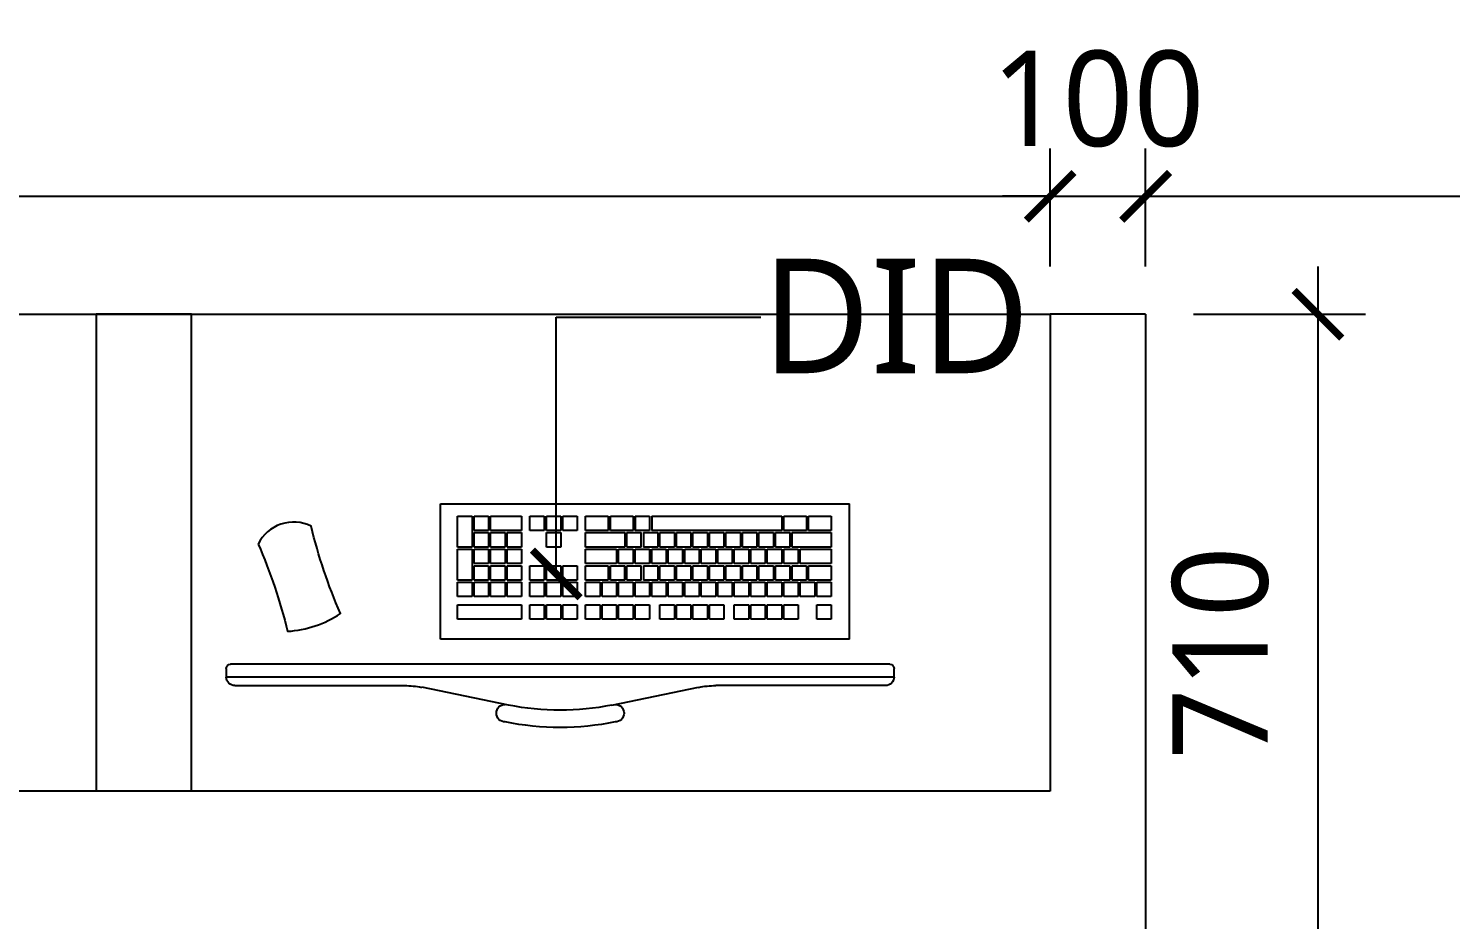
# Model space of a CAD drawing. Header units: metres. Extents: x 11578468 to 47831421, y -58341524 to -14256839.
# Drawn here: x 23882007 to 23883497, y -29107927 to -29106993 of the extents above; entities that cross this region are included whole.
import ezdxf

# ---------------------------------------------------------------- set-up
doc = ezdxf.new("R2010")
doc.units = ezdxf.units.M
doc.header["$LTSCALE"] = 50
doc.header["$MEASUREMENT"] = 0
doc.layers.get('0').update_dxf_attribs({"linetype": 'CONTINUOUS'})
doc.layers.get('DEFPOINTS').update_dxf_attribs({"linetype": 'CONTINUOUS'})
for name, color, linetype in [('04_FUR', 6, 'CONTINUOUS'), ('TEX', 7, 'CONTINUOUS'), ('wall', 3, 'CONTINUOUS'), ('家具', 251, 'CONTINUOUS')]:
    doc.layers.add(name, color=color, linetype=linetype)
doc.styles.add('HY 울릉도 L', font='malgun.ttf')
doc.styles.add('JT1', font='malgun.ttf')
doc.dimstyles.new('사본 50', dxfattribs={"dimscale": 50, "dimtxt": 2, "dimasz": 1, "dimexe": 1, "dimexo": 1, "dimgap": 1, "dimtad": 1, "dimdec": 0, "dimrnd": 0.05, "dimdsep": 46, "dimlunit": 6, "dimtxsty": 'HY 울릉도 L', "dimblk": 'ARCHTICK', "dimcen": 2.5, "dimdle": 1, "dimclrd": 133, "dimclre": 133, "dimclrt": 30, "dimadec": 0, "dimazin": 0, "dimtfac": 1, "dimtdec": 0, "dimtix": 1, "dimtmove": 2, "dimatfit": 3, "dimldrblk": 'ARCHTICK', "dimfxl": 1, "dimlwd": -1, "dimlwe": -1, "dimarcsym": 0})

# ---------------------------------------------------------------- blocks, each defined once
blk = doc.blocks.new('_ArchTick')
at = {"color": 0, "linetype": 'ByBlock', "const_width": 0.15}
blk.add_lwpolyline([(-0.5, -0.5), (0.5, 0.5)], dxfattribs=at)
blk = doc.blocks.new('*D1537')
at = {"layer": 'DEFPOINTS', "color": 0, "ltscale": 10, "transparency": 16777216}
for p in [(23883177.7, -29107292.3), (23883177.7, -29108002.3), (23883358.2, -29108002.3)]:
    blk.add_point(p, dxfattribs=at)
at = {"layer": 'wall', "color": 133, "ltscale": 10, "transparency": 16777216}
for p, q in [((23883358.2, -29107242.3), (23883358.2, -29108052.3)), ((23883227.7, -29107292.3), (23883408.2, -29107292.3)), ((23883227.7, -29108002.3), (23883408.2, -29108002.3))]:
    blk.add_line(p, q, dxfattribs=at)
at = {"layer": 'wall', "color": 133, "ltscale": 10, "transparency": 16777216, "xscale": 50, "yscale": 50, "zscale": 50}
for p, rotation in [((23883358.2, -29107292.3), 90), ((23883358.2, -29108002.3), 270)]:
    blk.add_blockref('_ArchTick', p, dxfattribs=dict(at, rotation=rotation))
at = {"layer": 'wall', "color": 30, "ltscale": 10, "transparency": 16777216, "insert": (23883256.3, -29107647.3), "char_height": 100, "attachment_point": 5, "rotation": 90, "style": 'HY 울릉도 L'}
blk.add_mtext('710', dxfattribs=at)
blk = doc.blocks.new('*D1558')
at = {"layer": 'DEFPOINTS', "color": 0, "ltscale": 10, "transparency": 16777216}
for p in [(23883077.7, -29107168.7), (23880354.1, -29107292.3), (23883077.7, -29107292.3)]:
    blk.add_point(p, dxfattribs=at)
at = {"layer": 'wall', "color": 133, "ltscale": 10, "transparency": 16777216}
for p, q in [((23880354.1, -29107242.3), (23880354.1, -29107118.7)), ((23883077.7, -29107242.3), (23883077.7, -29107118.7)), ((23880304.1, -29107168.7), (23883127.7, -29107168.7))]:
    blk.add_line(p, q, dxfattribs=at)
at = {"layer": 'wall', "color": 133, "ltscale": 10, "transparency": 16777216, "xscale": 50, "yscale": 50, "zscale": 50, "rotation": 180}
blk.add_blockref('_ArchTick', (23880354.1, -29107168.7), dxfattribs=at)
at = {"layer": 'wall', "color": 133, "ltscale": 10, "transparency": 16777216, "xscale": 50, "yscale": 50, "zscale": 50}
blk.add_blockref('_ArchTick', (23883077.7, -29107168.7), dxfattribs=at)
at = {"layer": 'wall', "color": 30, "ltscale": 10, "transparency": 16777216, "insert": (23881715.9, -29107058.6), "char_height": 100, "attachment_point": 5, "style": 'HY 울릉도 L'}
blk.add_mtext('2,724', dxfattribs=at)
blk = doc.blocks.new('*D1559')
at = {"layer": 'DEFPOINTS', "color": 0, "ltscale": 10, "transparency": 16777216}
for p in [(23883177.7, -29107168.7), (23883077.7, -29107292.3), (23883177.7, -29107292.3)]:
    blk.add_point(p, dxfattribs=at)
at = {"layer": 'wall', "color": 133, "ltscale": 10, "transparency": 16777216}
for p, q in [((23883077.7, -29107242.3), (23883077.7, -29107118.7)), ((23883177.7, -29107242.3), (23883177.7, -29107118.7)), ((23883077.7, -29107168.7), (23883027.7, -29107168.7)), ((23883077.7, -29107168.7), (23883177.7, -29107168.7)), ((23883177.7, -29107168.7), (23883227.7, -29107168.7))]:
    blk.add_line(p, q, dxfattribs=at)
at = {"layer": 'wall', "color": 133, "ltscale": 10, "transparency": 16777216, "xscale": 50, "yscale": 50, "zscale": 50}
blk.add_blockref('_ArchTick', (23883077.7, -29107168.7), dxfattribs=at)
at = {"layer": 'wall', "color": 133, "ltscale": 10, "transparency": 16777216, "xscale": 50, "yscale": 50, "zscale": 50, "rotation": 180}
blk.add_blockref('_ArchTick', (23883177.7, -29107168.7), dxfattribs=at)
at = {"layer": 'wall', "color": 30, "ltscale": 10, "transparency": 16777216, "insert": (23883127.7, -29107066.8), "char_height": 100, "attachment_point": 5, "style": 'HY 울릉도 L'}
blk.add_mtext('100', dxfattribs=at)
blk = doc.blocks.new('*D1560')
at = {"layer": 'DEFPOINTS', "color": 0, "ltscale": 10, "transparency": 16777216}
for p in [(23884627.7, -29107168.7), (23883177.7, -29107292.3), (23884627.7, -29107402.3)]:
    blk.add_point(p, dxfattribs=at)
at = {"layer": 'wall', "color": 133, "ltscale": 10, "transparency": 16777216}
for p, q in [((23883177.7, -29107242.3), (23883177.7, -29107118.7)), ((23884627.7, -29107352.3), (23884627.7, -29107118.7)), ((23883127.7, -29107168.7), (23884677.7, -29107168.7))]:
    blk.add_line(p, q, dxfattribs=at)
at = {"layer": 'wall', "color": 133, "ltscale": 10, "transparency": 16777216, "xscale": 50, "yscale": 50, "zscale": 50, "rotation": 180}
blk.add_blockref('_ArchTick', (23883177.7, -29107168.7), dxfattribs=at)
at = {"layer": 'wall', "color": 133, "ltscale": 10, "transparency": 16777216, "xscale": 50, "yscale": 50, "zscale": 50}
blk.add_blockref('_ArchTick', (23884627.7, -29107168.7), dxfattribs=at)
at = {"layer": 'wall', "color": 30, "ltscale": 10, "transparency": 16777216, "insert": (23883902.7, -29107058.4), "char_height": 100, "attachment_point": 5, "style": 'HY 울릉도 L'}
blk.add_mtext('1,450', dxfattribs=at)
blk = doc.blocks.new('374982739')
for p, q in [((23848107.6, -29101178.4), (23848107.6, -29101356.3)), ((23848116.6, -29101169.4), (23848116.6, -29101169.4)), ((23848116.6, -29101169.4), (23848125.6, -29101169.4)), ((23848130.1, -29101173.9), (23848130.1, -29101864.9)), ((23848156.4, -29101216.2), (23848298.1, -29101216.2)), ((23848156.4, -29101216.2), (23848156.4, -29101644.8)), ((23848298.1, -29101644.8), (23848298.1, -29101216.2)), ((23848177.1, -29101235.2), (23848177.1, -29101250.4)), ((23848192.2, -29101235.2), (23848177.1, -29101235.2)), ((23848192.2, -29101250.4), (23848192.2, -29101235.2)), ((23848200.9, -29101235.2), (23848200.9, -29101250.4)), ((23848216, -29101235.2), (23848200.9, -29101235.2)), ((23848216, -29101250.4), (23848216, -29101235.2)), ((23848218.2, -29101235.2), (23848218.2, -29101259)), ((23848233.3, -29101235.2), (23848218.2, -29101235.2)), ((23848233.3, -29101259), (23848233.3, -29101235.2)), ((23848235.5, -29101235.2), (23848235.5, -29101267.7)), ((23848250.7, -29101235.2), (23848235.5, -29101235.2)), ((23848250.7, -29101267.7), (23848250.7, -29101235.2)), ((23848252.8, -29101235.2), (23848252.8, -29101276.4)), ((23848268, -29101235.2), (23848252.8, -29101235.2)), ((23848268, -29101276.4), (23848268, -29101235.2)), ((23848270.1, -29101235.2), (23848270.1, -29101259)), ((23848285.3, -29101235.2), (23848270.1, -29101235.2)), ((23848285.3, -29101259), (23848285.3, -29101235.2)), ((23848177.1, -29101250.4), (23848192.2, -29101250.4)), ((23848200.9, -29101250.4), (23848216, -29101250.4)), ((23848216, -29101252.6), (23848200.9, -29101252.6)), ((23848200.9, -29101252.6), (23848200.9, -29101267.7)), ((23848216, -29101267.7), (23848216, -29101252.6)), ((23848177.1, -29101269.9), (23848177.1, -29101285)), ((23848192.2, -29101269.9), (23848177.1, -29101269.9)), ((23848192.2, -29101285), (23848192.2, -29101269.9)), ((23848200.9, -29101267.7), (23848216, -29101267.7)), ((23848216, -29101269.9), (23848200.9, -29101269.9)), ((23848200.9, -29101269.9), (23848200.9, -29101285)), ((23848216, -29101285), (23848216, -29101269.9)), ((23848218.2, -29101259), (23848233.3, -29101259)), ((23848218.2, -29101261.2), (23848218.2, -29101276.4)), ((23848233.3, -29101261.2), (23848218.2, -29101261.2)), ((23848233.3, -29101276.4), (23848233.3, -29101261.2)), ((23848235.5, -29101267.7), (23848250.7, -29101267.7)), ((23848235.5, -29101269.9), (23848235.5, -29101285)), ((23848250.7, -29101269.9), (23848235.5, -29101269.9)), ((23848250.7, -29101285), (23848250.7, -29101269.9)), ((23848270.1, -29101259), (23848285.3, -29101259)), ((23848270.1, -29101261.2), (23848270.1, -29101285)), ((23848285.3, -29101261.2), (23848270.1, -29101261.2)), ((23848285.3, -29101285), (23848285.3, -29101261.2)), ((23848177.1, -29101285), (23848192.2, -29101285)), ((23848200.9, -29101285), (23848216, -29101285)), ((23848218.2, -29101276.4), (23848233.3, -29101276.4)), ((23848218.2, -29101278.5), (23848218.2, -29101293.7)), ((23848233.3, -29101278.5), (23848218.2, -29101278.5)), ((23848233.3, -29101293.7), (23848233.3, -29101278.5)), ((23848235.5, -29101285), (23848250.7, -29101285)), ((23848252.8, -29101276.4), (23848268, -29101276.4)), ((23848252.8, -29101278.5), (23848252.8, -29101293.7)), ((23848268, -29101278.5), (23848252.8, -29101278.5)), ((23848268, -29101293.7), (23848268, -29101278.5)), ((23848270.1, -29101285), (23848285.3, -29101285)), ((23848177.1, -29101287.2), (23848177.1, -29101302.3)), ((23848192.2, -29101287.2), (23848177.1, -29101287.2)), ((23848192.2, -29101302.3), (23848192.2, -29101287.2)), ((23848200.9, -29101287.2), (23848200.9, -29101302.3)), ((23848216, -29101287.2), (23848200.9, -29101287.2)), ((23848216, -29101302.3), (23848216, -29101287.2)), ((23848218.2, -29101293.7), (23848233.3, -29101293.7)), ((23848218.2, -29101295.8), (23848218.2, -29101311)), ((23848233.3, -29101295.8), (23848218.2, -29101295.8)), ((23848233.3, -29101311), (23848233.3, -29101295.8)), ((23848235.5, -29101287.2), (23848235.5, -29101302.3)), ((23848250.7, -29101287.2), (23848235.5, -29101287.2)), ((23848250.7, -29101302.3), (23848250.7, -29101287.2)), ((23848252.8, -29101293.7), (23848268, -29101293.7)), ((23848252.8, -29101295.8), (23848252.8, -29101311)), ((23848268, -29101295.8), (23848252.8, -29101295.8)), ((23848268, -29101311), (23848268, -29101295.8)), ((23848270.1, -29101287.2), (23848270.1, -29101423.5)), ((23848285.3, -29101287.2), (23848270.1, -29101287.2)), ((23848285.3, -29101423.5), (23848285.3, -29101287.2)), ((23848177.1, -29101302.3), (23848192.2, -29101302.3)), ((23848177.1, -29101304.5), (23848177.1, -29101319.6)), ((23848192.2, -29101304.5), (23848177.1, -29101304.5)), ((23848192.2, -29101319.6), (23848192.2, -29101304.5)), ((23848200.9, -29101302.3), (23848216, -29101302.3)), ((23848216, -29101304.5), (23848200.9, -29101304.5)), ((23848200.9, -29101304.5), (23848200.9, -29101319.6)), ((23848216, -29101319.6), (23848216, -29101304.5)), ((23848218.2, -29101311), (23848233.3, -29101311)), ((23848218.2, -29101313.2), (23848218.2, -29101328.3)), ((23848233.3, -29101313.2), (23848218.2, -29101313.2)), ((23848233.3, -29101328.3), (23848233.3, -29101313.2)), ((23848235.5, -29101302.3), (23848250.7, -29101302.3)), ((23848250.7, -29101304.5), (23848235.5, -29101304.5)), ((23848235.5, -29101304.5), (23848235.5, -29101319.6)), ((23848250.7, -29101319.6), (23848250.7, -29101304.5)), ((23848252.8, -29101311), (23848268, -29101311)), ((23848252.8, -29101313.2), (23848252.8, -29101328.3)), ((23848268, -29101313.2), (23848252.8, -29101313.2)), ((23848268, -29101328.3), (23848268, -29101313.2)), ((23848177.1, -29101319.6), (23848192.2, -29101319.6)), ((23848177.1, -29101321.8), (23848177.1, -29101337)), ((23848192.2, -29101321.8), (23848177.1, -29101321.8)), ((23848192.2, -29101337), (23848192.2, -29101321.8)), ((23848200.9, -29101319.6), (23848216, -29101319.6)), ((23848216, -29101321.8), (23848200.9, -29101321.8)), ((23848200.9, -29101321.8), (23848200.9, -29101337)), ((23848216, -29101337), (23848216, -29101321.8)), ((23848218.2, -29101328.3), (23848233.3, -29101328.3)), ((23848218.2, -29101330.5), (23848218.2, -29101345.6)), ((23848233.3, -29101330.5), (23848218.2, -29101330.5)), ((23848233.3, -29101345.6), (23848233.3, -29101330.5)), ((23848235.5, -29101319.6), (23848250.7, -29101319.6)), ((23848250.7, -29101321.8), (23848235.5, -29101321.8)), ((23848235.5, -29101321.8), (23848235.5, -29101337)), ((23848250.7, -29101337), (23848250.7, -29101321.8)), ((23848252.8, -29101328.3), (23848268, -29101328.3)), ((23848252.8, -29101330.5), (23848252.8, -29101345.6)), ((23848268, -29101330.5), (23848252.8, -29101330.5)), ((23848268, -29101345.6), (23848268, -29101330.5)), ((23848177.1, -29101337), (23848192.2, -29101337)), ((23848200.9, -29101337), (23848216, -29101337)), ((23848200.9, -29101339.1), (23848200.9, -29101354.3)), ((23848216, -29101339.1), (23848200.9, -29101339.1)), ((23848216, -29101354.3), (23848216, -29101339.1)), ((23848218.2, -29101345.6), (23848233.3, -29101345.6)), ((23848235.5, -29101337), (23848250.7, -29101337)), ((23848235.5, -29101339.1), (23848235.5, -29101354.3)), ((23848250.7, -29101339.1), (23848235.5, -29101339.1)), ((23848250.7, -29101354.3), (23848250.7, -29101339.1)), ((23848252.8, -29101345.6), (23848268, -29101345.6)), ((23848177.1, -29101347.8), (23848177.1, -29101362.9)), ((23848192.2, -29101347.8), (23848177.1, -29101347.8)), ((23848192.2, -29101362.9), (23848192.2, -29101347.8)), ((23848200.9, -29101354.3), (23848216, -29101354.3)), ((23848200.9, -29101356.4), (23848200.9, -29101371.6)), ((23848216, -29101356.4), (23848200.9, -29101356.4)), ((23848216, -29101371.6), (23848216, -29101356.4)), ((23848233.3, -29101347.8), (23848218.2, -29101347.8)), ((23848218.2, -29101347.8), (23848218.2, -29101362.9)), ((23848233.3, -29101362.9), (23848233.3, -29101347.8)), ((23848235.5, -29101354.3), (23848250.7, -29101354.3)), ((23848235.5, -29101356.4), (23848235.5, -29101371.6)), ((23848250.7, -29101356.4), (23848235.5, -29101356.4)), ((23848250.7, -29101371.6), (23848250.7, -29101356.4)), ((23848252.8, -29101347.8), (23848252.8, -29101362.9)), ((23848268, -29101347.8), (23848252.8, -29101347.8)), ((23848268, -29101362.9), (23848268, -29101347.8)), ((23848087.2, -29101465.3), (23848105.8, -29101374.3)), ((23848177.1, -29101362.9), (23848192.2, -29101362.9)), ((23848177.1, -29101365.1), (23848177.1, -29101380.3)), ((23848192.2, -29101365.1), (23848177.1, -29101365.1)), ((23848192.2, -29101380.3), (23848192.2, -29101365.1)), ((23848200.9, -29101371.6), (23848216, -29101371.6)), ((23848200.9, -29101373.8), (23848200.9, -29101388.9)), ((23848216, -29101373.8), (23848200.9, -29101373.8)), ((23848216, -29101388.9), (23848216, -29101373.8)), ((23848218.2, -29101362.9), (23848233.3, -29101362.9)), ((23848218.2, -29101365.1), (23848218.2, -29101380.3)), ((23848233.3, -29101365.1), (23848218.2, -29101365.1)), ((23848233.3, -29101380.3), (23848233.3, -29101365.1)), ((23848235.5, -29101371.6), (23848250.7, -29101371.6)), ((23848235.5, -29101373.8), (23848235.5, -29101388.9)), ((23848250.7, -29101373.8), (23848235.5, -29101373.8)), ((23848250.7, -29101388.9), (23848250.7, -29101373.8)), ((23848252.8, -29101362.9), (23848268, -29101362.9)), ((23848252.8, -29101365.1), (23848252.8, -29101380.3)), ((23848268, -29101365.1), (23848252.8, -29101365.1)), ((23848268, -29101380.3), (23848268, -29101365.1)), ((23848177.1, -29101380.3), (23848192.2, -29101380.3)), ((23848192.2, -29101382.4), (23848177.1, -29101382.4)), ((23848177.1, -29101382.4), (23848177.1, -29101397.6)), ((23848192.2, -29101397.6), (23848192.2, -29101382.4)), ((23848200.9, -29101388.9), (23848216, -29101388.9)), ((23848218.2, -29101380.3), (23848233.3, -29101380.3)), ((23848233.3, -29101382.4), (23848218.2, -29101382.4)), ((23848218.2, -29101382.4), (23848218.2, -29101397.6)), ((23848233.3, -29101397.6), (23848233.3, -29101382.4)), ((23848235.5, -29101388.9), (23848250.7, -29101388.9)), ((23848252.8, -29101380.3), (23848268, -29101380.3)), ((23848252.8, -29101382.4), (23848252.8, -29101397.6)), ((23848268, -29101382.4), (23848252.8, -29101382.4)), ((23848268, -29101397.6), (23848268, -29101382.4)), ((23848177.1, -29101397.6), (23848192.2, -29101397.6)), ((23848177.1, -29101399.7), (23848177.1, -29101414.9)), ((23848192.2, -29101399.7), (23848177.1, -29101399.7)), ((23848192.2, -29101414.9), (23848192.2, -29101399.7)), ((23848200.9, -29101391.1), (23848200.9, -29101406.2)), ((23848216, -29101391.1), (23848200.9, -29101391.1)), ((23848216, -29101406.2), (23848216, -29101391.1)), ((23848218.2, -29101397.6), (23848233.3, -29101397.6)), ((23848218.2, -29101399.7), (23848218.2, -29101414.9)), ((23848233.3, -29101399.7), (23848218.2, -29101399.7)), ((23848233.3, -29101414.9), (23848233.3, -29101399.7)), ((23848250.7, -29101391.1), (23848235.5, -29101391.1)), ((23848235.5, -29101391.1), (23848235.5, -29101406.2)), ((23848250.7, -29101406.2), (23848250.7, -29101391.1)), ((23848252.8, -29101397.6), (23848268, -29101397.6)), ((23848268, -29101399.7), (23848252.8, -29101399.7)), ((23848252.8, -29101399.7), (23848252.8, -29101414.9)), ((23848268, -29101414.9), (23848268, -29101399.7)), ((23848177.1, -29101414.9), (23848192.2, -29101414.9)), ((23848200.9, -29101406.2), (23848216, -29101406.2)), ((23848216, -29101408.4), (23848200.9, -29101408.4)), ((23848200.9, -29101408.4), (23848200.9, -29101423.5)), ((23848216, -29101423.5), (23848216, -29101408.4)), ((23848218.2, -29101414.9), (23848233.3, -29101414.9)), ((23848218.2, -29101417), (23848218.2, -29101432.2)), ((23848233.3, -29101417), (23848218.2, -29101417)), ((23848233.3, -29101432.2), (23848233.3, -29101417)), ((23848235.5, -29101406.2), (23848250.7, -29101406.2)), ((23848235.5, -29101408.4), (23848235.5, -29101423.5)), ((23848250.7, -29101408.4), (23848235.5, -29101408.4)), ((23848250.7, -29101423.5), (23848250.7, -29101408.4)), ((23848252.8, -29101414.9), (23848268, -29101414.9)), ((23848252.8, -29101417), (23848252.8, -29101432.2)), ((23848268, -29101417), (23848252.8, -29101417)), ((23848268, -29101432.2), (23848268, -29101417)), ((23848177.1, -29101425.7), (23848177.1, -29101440.9)), ((23848192.2, -29101425.7), (23848177.1, -29101425.7)), ((23848192.2, -29101440.9), (23848192.2, -29101425.7)), ((23848200.9, -29101423.5), (23848216, -29101423.5)), ((23848216, -29101425.7), (23848200.9, -29101425.7)), ((23848200.9, -29101425.7), (23848200.9, -29101440.9)), ((23848216, -29101440.9), (23848216, -29101425.7)), ((23848233.3, -29101432.2), (23848218.2, -29101432.2)), ((23848218.2, -29101434.4), (23848218.2, -29101449.5)), ((23848218.2, -29101434.4), (23848233.3, -29101434.4)), ((23848233.3, -29101449.5), (23848233.3, -29101434.4)), ((23848235.5, -29101423.5), (23848250.7, -29101423.5)), ((23848250.7, -29101425.7), (23848235.5, -29101425.7)), ((23848235.5, -29101425.7), (23848235.5, -29101440.9)), ((23848250.7, -29101440.9), (23848250.7, -29101425.7)), ((23848268, -29101432.2), (23848252.8, -29101432.2)), ((23848252.8, -29101434.4), (23848252.8, -29101449.5)), ((23848252.8, -29101434.4), (23848268, -29101434.4)), ((23848268, -29101449.5), (23848268, -29101434.4)), ((23848285.3, -29101423.5), (23848270.1, -29101423.5)), ((23848285.3, -29101425.7), (23848270.1, -29101425.7)), ((23848270.1, -29101425.7), (23848270.1, -29101440.9)), ((23848285.3, -29101440.9), (23848285.3, -29101425.7)), ((23848177.1, -29101440.9), (23848192.2, -29101440.9)), ((23848177.1, -29101443), (23848177.1, -29101458.2)), ((23848192.2, -29101443), (23848177.1, -29101443)), ((23848192.2, -29101458.2), (23848192.2, -29101443)), ((23848200.9, -29101440.9), (23848216, -29101440.9)), ((23848216, -29101443), (23848200.9, -29101443)), ((23848200.9, -29101443), (23848200.9, -29101458.2)), ((23848216, -29101458.2), (23848216, -29101443)), ((23848218.2, -29101449.5), (23848233.3, -29101449.5)), ((23848235.5, -29101440.9), (23848250.7, -29101440.9)), ((23848235.5, -29101443), (23848235.5, -29101458.2)), ((23848250.7, -29101443), (23848235.5, -29101443)), ((23848250.7, -29101458.2), (23848250.7, -29101443)), ((23848252.8, -29101449.5), (23848268, -29101449.5)), ((23848285.3, -29101440.9), (23848270.1, -29101440.9)), ((23848270.1, -29101443), (23848270.1, -29101466.8)), ((23848285.3, -29101443), (23848270.1, -29101443)), ((23848285.3, -29101466.8), (23848285.3, -29101443)), ((23848177.1, -29101458.2), (23848192.2, -29101458.2)), ((23848177.1, -29101460.3), (23848177.1, -29101475.5)), ((23848192.2, -29101460.3), (23848177.1, -29101460.3)), ((23848192.2, -29101475.5), (23848192.2, -29101460.3)), ((23848200.9, -29101458.2), (23848216, -29101458.2)), ((23848216, -29101460.3), (23848200.9, -29101460.3)), ((23848200.9, -29101460.3), (23848200.9, -29101475.5)), ((23848216, -29101475.5), (23848216, -29101460.3)), ((23848218.2, -29101451.7), (23848218.2, -29101466.8)), ((23848218.2, -29101451.7), (23848233.3, -29101451.7)), ((23848233.3, -29101466.8), (23848233.3, -29101451.7)), ((23848235.5, -29101458.2), (23848250.7, -29101458.2)), ((23848235.5, -29101460.3), (23848235.5, -29101492.8)), ((23848250.7, -29101460.3), (23848235.5, -29101460.3)), ((23848250.7, -29101492.8), (23848250.7, -29101460.3)), ((23848252.8, -29101451.7), (23848252.8, -29101492.8)), ((23848268, -29101451.7), (23848252.8, -29101451.7)), ((23848268, -29101492.8), (23848268, -29101451.7)), ((23848177.1, -29101475.5), (23848192.2, -29101475.5)), ((23848177.1, -29101477.6), (23848177.1, -29101492.8)), ((23848192.2, -29101477.6), (23848177.1, -29101477.6)), ((23848192.2, -29101492.8), (23848192.2, -29101477.6)), ((23848200.9, -29101475.5), (23848216, -29101475.5)), ((23848200.9, -29101477.6), (23848200.9, -29101492.8)), ((23848216, -29101477.6), (23848200.9, -29101477.6)), ((23848216, -29101492.8), (23848216, -29101477.6)), ((23848218.2, -29101466.8), (23848233.3, -29101466.8)), ((23848218.2, -29101469), (23848218.2, -29101492.8)), ((23848233.3, -29101469), (23848218.2, -29101469)), ((23848233.3, -29101492.8), (23848233.3, -29101469)), ((23848270.1, -29101466.8), (23848285.3, -29101466.8)), ((23848270.1, -29101469), (23848270.1, -29101492.8)), ((23848285.3, -29101469), (23848270.1, -29101469)), ((23848285.3, -29101492.8), (23848285.3, -29101469)), ((23848177.1, -29101492.8), (23848192.2, -29101492.8)), ((23848200.9, -29101492.8), (23848216, -29101492.8)), ((23848218.2, -29101492.8), (23848233.3, -29101492.8)), ((23848235.5, -29101492.8), (23848250.7, -29101492.8)), ((23848252.8, -29101492.8), (23848268, -29101492.8)), ((23848270.1, -29101492.8), (23848285.3, -29101492.8)), ((23848177.1, -29101501.5), (23848177.1, -29101516.6)), ((23848192.2, -29101501.5), (23848177.1, -29101501.5)), ((23848192.2, -29101516.6), (23848192.2, -29101501.5)), ((23848216, -29101501.5), (23848200.9, -29101501.5)), ((23848200.9, -29101501.5), (23848200.9, -29101516.6)), ((23848216, -29101516.6), (23848216, -29101501.5)), ((23848218.2, -29101501.5), (23848218.2, -29101516.6)), ((23848233.3, -29101501.5), (23848218.2, -29101501.5)), ((23848233.3, -29101516.6), (23848233.3, -29101501.5)), ((23848270.1, -29101501.5), (23848270.1, -29101516.6)), ((23848285.3, -29101501.5), (23848270.1, -29101501.5)), ((23848285.3, -29101516.6), (23848285.3, -29101501.5)), ((23848177.1, -29101516.6), (23848192.2, -29101516.6)), ((23848177.1, -29101518.8), (23848177.1, -29101533.9)), ((23848192.2, -29101518.8), (23848177.1, -29101518.8)), ((23848192.2, -29101533.9), (23848192.2, -29101518.8)), ((23848200.9, -29101516.6), (23848216, -29101516.6)), ((23848216, -29101518.8), (23848200.9, -29101518.8)), ((23848200.9, -29101518.8), (23848200.9, -29101533.9)), ((23848216, -29101533.9), (23848216, -29101518.8)), ((23848218.2, -29101516.6), (23848233.3, -29101516.6)), ((23848218.2, -29101518.8), (23848218.2, -29101533.9)), ((23848233.3, -29101518.8), (23848218.2, -29101518.8)), ((23848233.3, -29101533.9), (23848233.3, -29101518.8)), ((23848252.8, -29101518.8), (23848252.8, -29101533.9)), ((23848268, -29101518.8), (23848252.8, -29101518.8)), ((23848268, -29101533.9), (23848268, -29101518.8)), ((23848270.1, -29101516.6), (23848285.3, -29101516.6)), ((23848285.3, -29101518.8), (23848270.1, -29101518.8)), ((23848270.1, -29101518.8), (23848270.1, -29101533.9)), ((23848285.3, -29101533.9), (23848285.3, -29101518.8)), ((23848177.1, -29101533.9), (23848192.2, -29101533.9)), ((23848177.1, -29101536.1), (23848177.1, -29101551.2)), ((23848192.2, -29101536.1), (23848177.1, -29101536.1)), ((23848192.2, -29101551.2), (23848192.2, -29101536.1)), ((23848200.9, -29101533.9), (23848216, -29101533.9)), ((23848200.9, -29101536.1), (23848200.9, -29101551.2)), ((23848216, -29101536.1), (23848200.9, -29101536.1)), ((23848216, -29101551.2), (23848216, -29101536.1)), ((23848218.2, -29101533.9), (23848233.3, -29101533.9)), ((23848218.2, -29101536.1), (23848218.2, -29101551.2)), ((23848233.3, -29101536.1), (23848218.2, -29101536.1)), ((23848233.3, -29101551.2), (23848233.3, -29101536.1)), ((23848252.8, -29101533.9), (23848268, -29101533.9)), ((23848270.1, -29101533.9), (23848285.3, -29101533.9)), ((23848270.1, -29101536.1), (23848270.1, -29101551.2)), ((23848285.3, -29101536.1), (23848270.1, -29101536.1)), ((23848285.3, -29101551.2), (23848285.3, -29101536.1)), ((23848177.1, -29101551.2), (23848192.2, -29101551.2)), ((23848200.9, -29101551.2), (23848216, -29101551.2)), ((23848218.2, -29101551.2), (23848233.3, -29101551.2)), ((23848270.1, -29101551.2), (23848285.3, -29101551.2)), ((23848177.1, -29101559.9), (23848177.1, -29101627)), ((23848192.2, -29101559.9), (23848177.1, -29101559.9)), ((23848192.2, -29101627), (23848192.2, -29101559.9)), ((23848216, -29101559.9), (23848200.9, -29101559.9)), ((23848200.9, -29101559.9), (23848200.9, -29101575)), ((23848216, -29101575), (23848216, -29101559.9)), ((23848218.2, -29101559.9), (23848218.2, -29101575)), ((23848233.3, -29101559.9), (23848218.2, -29101559.9)), ((23848233.3, -29101575), (23848233.3, -29101559.9)), ((23848235.5, -29101559.9), (23848235.5, -29101575)), ((23848250.7, -29101559.9), (23848235.5, -29101559.9)), ((23848250.7, -29101575), (23848250.7, -29101559.9)), ((23848252.8, -29101559.9), (23848252.8, -29101575)), ((23848268, -29101559.9), (23848252.8, -29101559.9)), ((23848268, -29101575), (23848268, -29101559.9)), ((23848270.1, -29101559.9), (23848270.1, -29101592.4)), ((23848285.3, -29101559.9), (23848270.1, -29101559.9)), ((23848285.3, -29101592.4), (23848285.3, -29101559.9)), ((23848200.9, -29101575), (23848216, -29101575)), ((23848200.9, -29101577.2), (23848200.9, -29101592.4)), ((23848216, -29101577.2), (23848200.9, -29101577.2)), ((23848216, -29101592.4), (23848216, -29101577.2)), ((23848218.2, -29101575), (23848233.3, -29101575)), ((23848218.2, -29101577.2), (23848218.2, -29101592.4)), ((23848233.3, -29101577.2), (23848218.2, -29101577.2)), ((23848233.3, -29101592.4), (23848233.3, -29101577.2)), ((23848235.5, -29101575), (23848250.7, -29101575)), ((23848235.5, -29101577.2), (23848235.5, -29101592.4)), ((23848250.7, -29101577.2), (23848235.5, -29101577.2)), ((23848250.7, -29101592.4), (23848250.7, -29101577.2)), ((23848252.8, -29101575), (23848268, -29101575)), ((23848252.8, -29101577.2), (23848252.8, -29101592.4)), ((23848268, -29101577.2), (23848252.8, -29101577.2)), ((23848268, -29101592.4), (23848268, -29101577.2)), ((23848200.9, -29101592.4), (23848216, -29101592.4)), ((23848216, -29101594.5), (23848200.9, -29101594.5)), ((23848200.9, -29101594.5), (23848200.9, -29101609.7)), ((23848216, -29101609.7), (23848216, -29101594.5)), ((23848218.2, -29101592.4), (23848233.3, -29101592.4)), ((23848218.2, -29101594.5), (23848218.2, -29101609.7)), ((23848233.3, -29101594.5), (23848218.2, -29101594.5)), ((23848233.3, -29101609.7), (23848233.3, -29101594.5)), ((23848235.5, -29101592.4), (23848250.7, -29101592.4)), ((23848250.7, -29101594.5), (23848235.5, -29101594.5)), ((23848235.5, -29101594.5), (23848235.5, -29101609.7)), ((23848250.7, -29101609.7), (23848250.7, -29101594.5)), ((23848252.8, -29101592.4), (23848268, -29101592.4)), ((23848268, -29101594.5), (23848252.8, -29101594.5)), ((23848252.8, -29101594.5), (23848252.8, -29101609.7)), ((23848268, -29101609.7), (23848268, -29101594.5)), ((23848270.1, -29101592.4), (23848285.3, -29101592.4)), ((23848285.3, -29101594.5), (23848270.1, -29101594.5)), ((23848270.1, -29101594.5), (23848270.1, -29101609.7)), ((23848285.3, -29101609.7), (23848285.3, -29101594.5)), ((23848200.9, -29101609.7), (23848216, -29101609.7)), ((23848200.9, -29101611.8), (23848200.9, -29101627)), ((23848216, -29101611.8), (23848200.9, -29101611.8)), ((23848216, -29101627), (23848216, -29101611.8)), ((23848218.2, -29101609.7), (23848233.3, -29101609.7)), ((23848218.2, -29101611.8), (23848218.2, -29101627)), ((23848250.7, -29101611.8), (23848218.2, -29101611.8)), ((23848235.5, -29101609.7), (23848250.7, -29101609.7)), ((23848250.7, -29101627), (23848250.7, -29101611.8)), ((23848252.8, -29101609.7), (23848268, -29101609.7)), ((23848252.8, -29101611.8), (23848252.8, -29101627)), ((23848285.3, -29101611.8), (23848252.8, -29101611.8)), ((23848270.1, -29101609.7), (23848285.3, -29101609.7)), ((23848285.3, -29101627), (23848285.3, -29101611.8)), ((23848177.1, -29101627), (23848192.2, -29101627)), ((23848200.9, -29101627), (23848216, -29101627)), ((23848218.2, -29101627), (23848250.7, -29101627)), ((23848252.8, -29101627), (23848285.3, -29101627)), ((23848156.4, -29101644.8), (23848298.1, -29101644.8))]:
    blk.add_line(p, q)
blk.add_lwpolyline([(23848087.2, -29101573.5), (23848105.8, -29101664.4)])
blk.add_lwpolyline([(23848256, -29101836, 0.043661), (23848164.5, -29101805.2, -0.131652), (23848183.2, -29101749.7, 0.043661), (23848274.7, -29101780.5, -0.414214)], format="xyb", close=True)
for centre, radius, start, end in [((23848116.6, -29101178.4), 9, 90.0015, 180.0015), ((23848125.6, -29101173.9), 4.5, 0.0015, 90.0015), ((23848017.6, -29101356.3), 90, 348.4413, 0.0015), ((23848351.7, -29101519.4), 288, 168.4413, 191.5616), ((23848078.7, -29101461.7), 9.2, 0.0015, 180.0015), ((23848351.7, -29101519.4), 270, 168.4413, 191.5616), ((23848078.7, -29101577.1), 9.2, 180.0015, 0.0015), ((23848017.6, -29101682.5), 90, 0.0015, 11.5616), ((23848125.6, -29101864.9), 4.5, 270.0015, 0.0015)]:
    blk.add_arc(centre, radius, start, end)
at = {"layer": '家具', "color": 251, "true_color": 0x636466}
for p, q in [((23848116.6, -29101169.4), (23848116.6, -29101869.4)), ((23848107.6, -29101860.4), (23848107.6, -29101682.5)), ((23848116.6, -29101869.4), (23848116.6, -29101869.4)), ((23848125.6, -29101869.4), (23848116.6, -29101869.4))]:
    blk.add_line(p, q, dxfattribs=at)
blk.add_arc((23848116.6, -29101860.4), 9, 180.0015, 270.0015, dxfattribs=at)

msp = doc.modelspace()

# ---------------------------------------------------------------- linework, layer by layer
at = {"layer": '04_FUR'}
msp.add_lwpolyline([(23883077.7, -29107792.3), (23880354.1, -29107792.3), (23880354.1, -29107292.3), (23883077.7, -29107292.3)], close=True, dxfattribs=at)
at = {"layer": 'wall', "ltscale": 10}
for p, q in [((23883177.7, -29107292.3), (23883077.7, -29107292.3)), ((23883077.7, -29107292.3), (23883077.7, -29107792.3)), ((23883177.7, -29107292.3), (23883177.7, -29108002.3)), ((23883077.7, -29107792.3), (23880015.9, -29107792.3))]:
    msp.add_line(p, q, dxfattribs=at)
msp.add_lwpolyline([(23882177.7, -29107792.3), (23882177.7, -29107292.3), (23882077.7, -29107292.3), (23882077.7, -29107792.3)], dxfattribs=at)

# ---------------------------------------------------------------- block references
at = {"layer": '家具', "color": 251, "true_color": 0x636466, "xscale": -1, "rotation": 270}
msp.add_blockref('374982739', (52984083.4, -52955789.2), dxfattribs=at)

# ---------------------------------------------------------------- texts
at = {"layer": 'TEX', "style": 'JT1'}
msp.add_text('DID', height=120, dxfattribs=at).set_placement((23882775.3, -29107354.2))

# ---------------------------------------------------------------- dimensions: what is measured, and where the dimension line sits
at = {"layer": 'wall', "ltscale": 10}
for base, p1, p2, picture, middle in [((23883077.7, -29107168.7), (23880354.1, -29107292.3), (23883077.7, -29107292.3), '*D1558', (23881715.9, -29107058.6)), ((23884627.7, -29107168.7), (23883177.7, -29107292.3), (23884627.7, -29107402.3), '*D1560', (23883902.7, -29107058.4)), ((23883177.7, -29107168.7), (23883077.7, -29107292.3), (23883177.7, -29107292.3), '*D1559', (23883127.7, -29107066.8))]:
    dim = msp.add_linear_dim(base=base, p1=p1, p2=p2, dimstyle='사본 50', dxfattribs=at)
    dim.commit()
    dim.dimension.update_dxf_attribs({"geometry": picture, "text_midpoint": middle})
dim = msp.add_linear_dim(base=(23883358.2, -29108002.3), p1=(23883177.7, -29107292.3), p2=(23883177.7, -29108002.3), angle=90, dimstyle='사본 50', dxfattribs=at)
dim.commit()
dim.dimension.update_dxf_attribs({"geometry": '*D1537', "text_midpoint": (23883256.3, -29107647.3)})

# ---------------------------------------------------------------- leaders
msp.add_leader([(23882559.8, -29107564.5), (23882559.8, -29107295.4), (23882774.4, -29107295.4)], dimstyle='사본 50', override={"dimgap": 1, "dimtad": 0}, dxfattribs=at)

doc.saveas('drawing.dxf')
